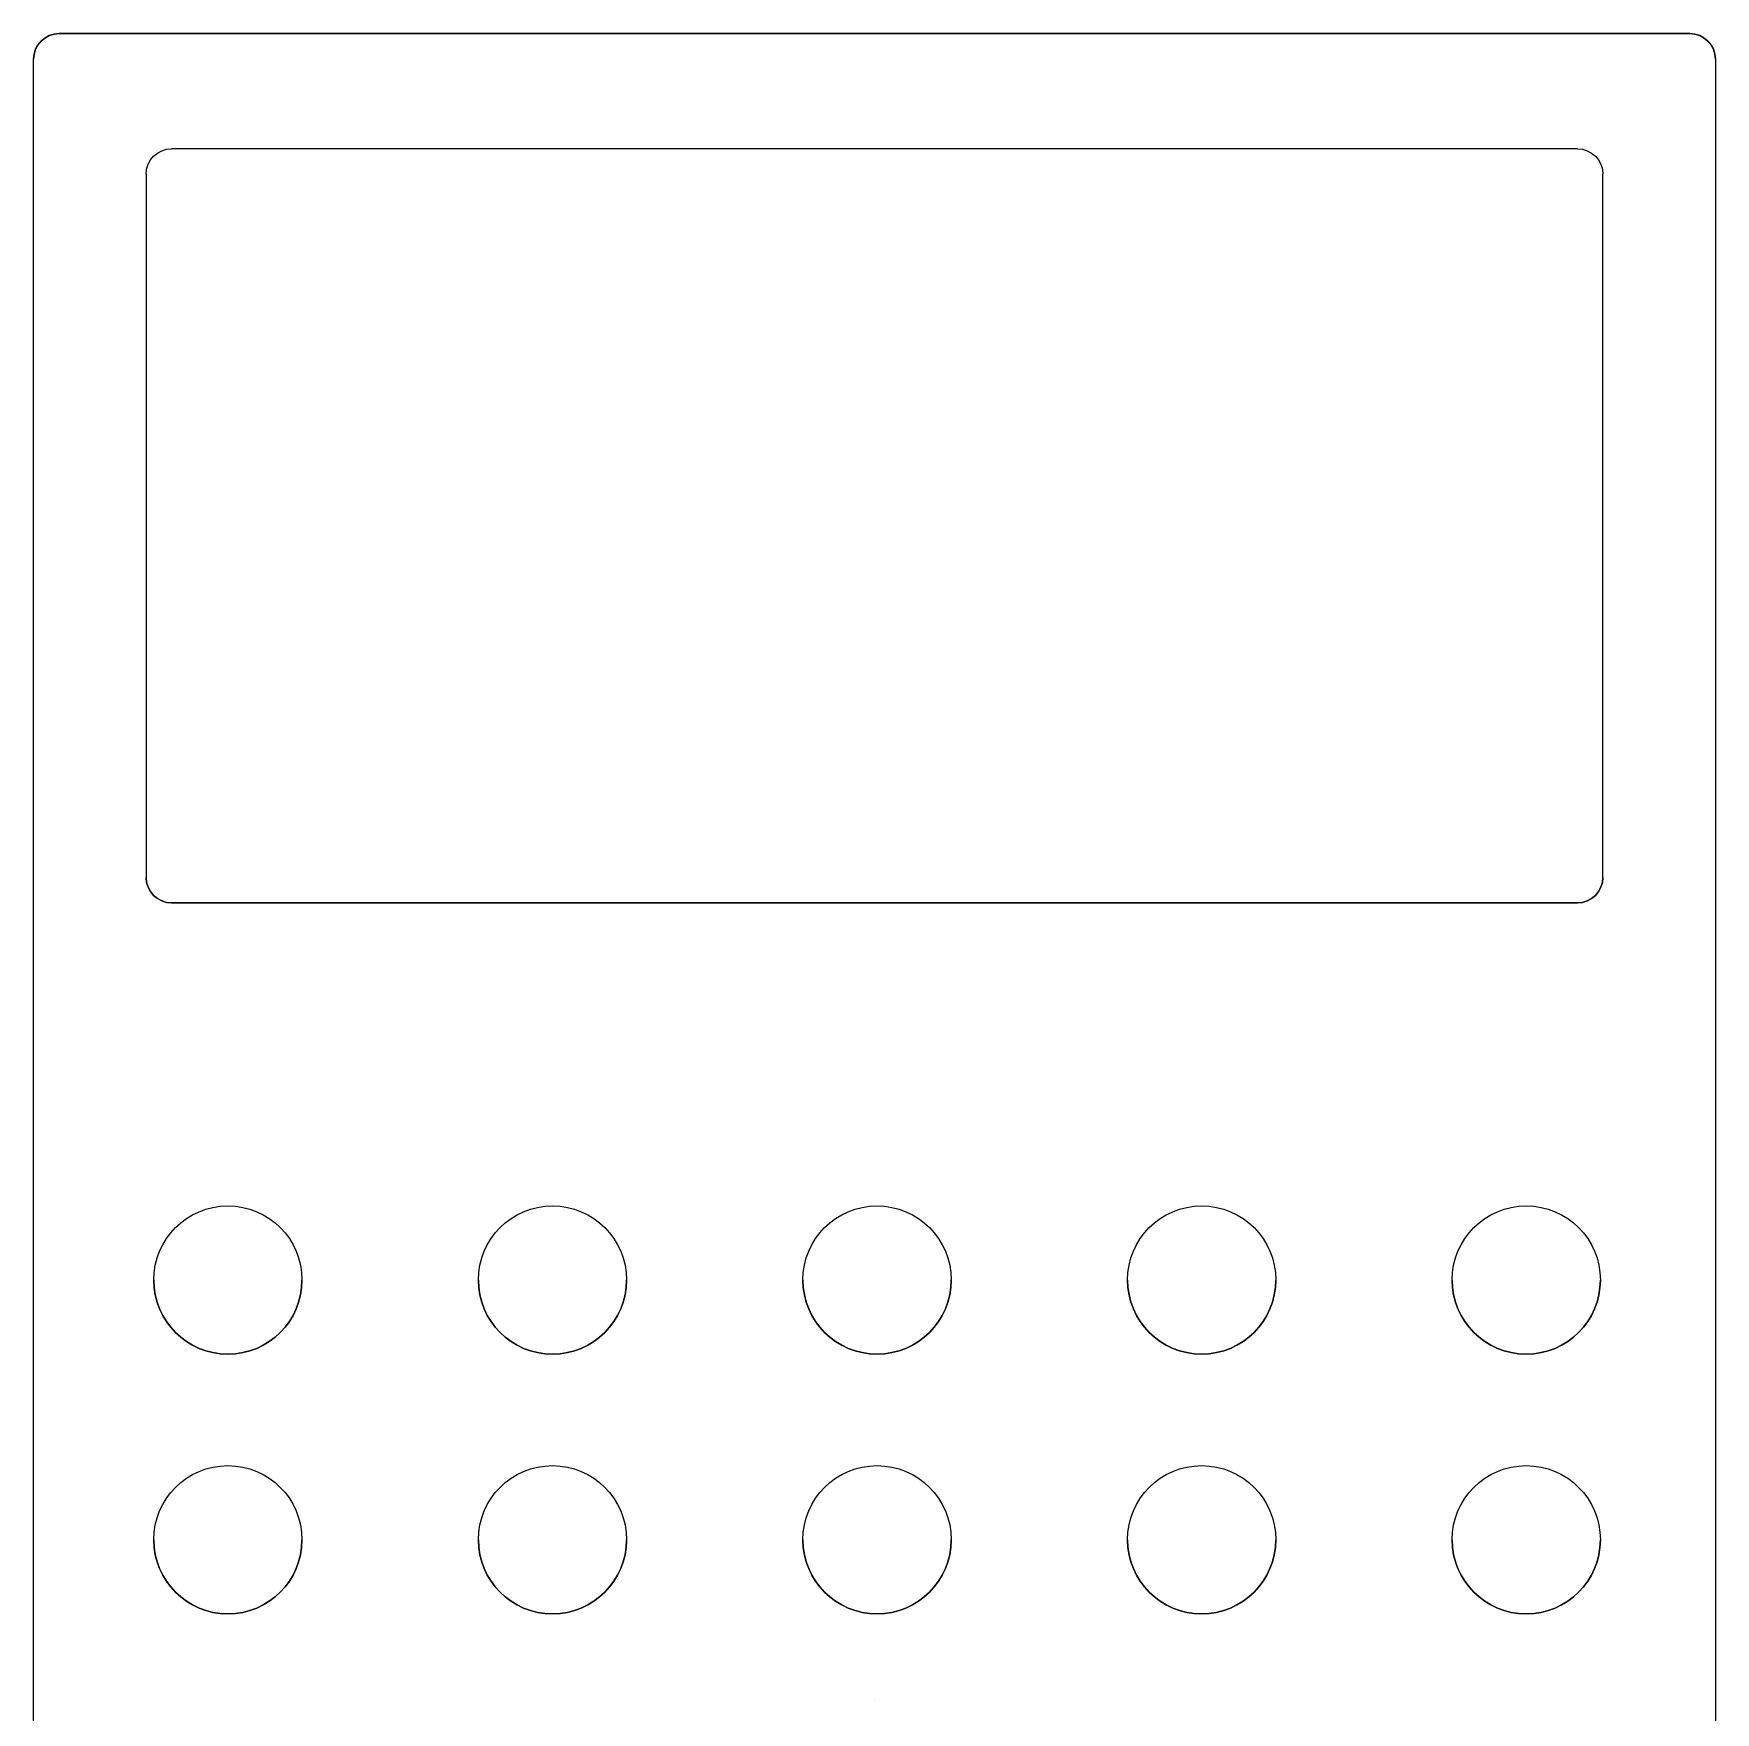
# Model space of a CAD drawing. Extents: x 0 to 66, y 0 to 130.
# Drawn here: x 0.1 to 65.9, y 64.7 to 130.4 of the extents above; entities that cross this region are included whole.
import ezdxf

# ---------------------------------------------------------------- set-up
doc = ezdxf.new("R2010")
doc.units = 0
doc.layers.add('Layer_1', color=7, linetype='CONTINUOUS')

msp = doc.modelspace()

# ---------------------------------------------------------------- linework, layer by layer
at = {"layer": 'Layer_1', "color": 7}
for points in [[(64.850204, 130.35038), (64.850204, 130.35078), (1.050003, 130.35058)], [(1.050003, 130.35038)], [(64.850204, 130.35038)], [(0.05, 129.350377), (0.05, 129.350777), (0.05, 129.350777)], [(0.05, 129.350377)], [(65.850207, 129.350377)], [(5.450017, 96.350573), (60.45019, 96.350473)], [(5.450017, 96.350273)], [(60.45019, 96.350273)], [(4.750015, 81.600227)], [(10.550033, 81.600227)], [(17.450055, 81.600227)], [(23.250073, 81.600227)], [(30.150095, 81.600227)], [(35.950113, 81.600227)], [(42.850135, 81.600227)], [(48.650153, 81.600227)], [(55.550175, 81.600227)], [(61.350193, 81.600227)], [(4.750015, 71.440235)], [(10.550033, 71.440235)], [(17.450055, 71.440235)], [(23.250073, 71.440235)], [(30.150095, 71.440235)], [(35.950113, 71.440235)], [(42.850135, 71.440235)], [(48.650153, 71.440235)], [(55.550175, 71.440235)], [(61.350193, 71.440235)], [(32.950104, 65.200375), (32.950104, 65.200375), (32.950104, 65.200375), (32.950104, 65.200375), (32.950104, 65.200375), (32.950104, 65.200375), (32.950104, 65.200375), (32.950104, 65.200375), (32.950104, 65.200375), (32.950104, 65.200375), (32.950104, 65.200375), (32.950104, 65.200375), (32.950104, 65.200375), (32.950104, 65.200375), (32.950104, 65.200375), (32.950104, 65.200375), (32.950104, 65.200375), (32.950104, 65.200375), (32.950104, 65.200375), (32.950104, 65.200375), (32.950104, 65.200375), (32.950104, 65.200375), (32.950104, 65.200375), (32.950104, 65.200375), (32.950104, 65.200375), (32.950104, 65.200375), (32.950104, 65.200375), (32.950104, 65.200375), (32.950104, 65.200375), (32.950104, 65.200375), (32.950104, 65.200375), (32.950104, 65.200375), (32.950104, 65.200375), (32.950104, 65.200375), (32.950104, 65.200375), (32.950104, 65.200375), (32.950104, 65.200375), (32.950104, 65.200375), (32.950104, 65.200375), (32.950104, 65.200375), (32.950104, 65.200375), (32.950104, 65.200375), (32.950104, 65.200375), (32.950104, 65.200375), (32.950104, 65.200375), (32.950104, 65.200375), (32.950104, 65.200375), (32.950104, 65.200375), (32.950104, 65.200375), (32.950104, 65.200375), (32.950104, 65.200375), (32.950104, 65.200375), (32.950104, 65.200375), (32.950104, 65.200375), (32.950104, 65.200375), (32.950104, 65.200375), (32.950104, 65.200375), (32.950104, 65.200375), (32.950104, 65.200375), (32.950104, 65.200375), (32.950104, 65.200375), (32.950104, 65.200375), (32.950104, 65.200375), (32.950104, 65.200375), (32.950104, 65.200375), (32.950104, 65.200375), (32.950104, 65.200375), (32.950104, 65.200375), (32.950104, 65.200375), (32.950104, 65.200375), (32.950104, 65.200375), (32.950104, 65.200375), (32.950104, 65.200375), (32.950104, 65.200375), (32.950104, 65.200375), (32.950104, 65.200375), (32.950104, 65.200375), (32.950104, 65.200375), (32.950104, 65.200375), (32.950104, 65.200375), (32.950104, 65.200375), (32.950104, 65.200375), (32.950104, 65.200375), (32.950104, 65.200375), (32.950104, 65.200375), (32.950104, 65.200375), (32.950104, 65.200375), (32.950104, 65.200375), (32.950104, 65.200375), (32.950104, 65.200375), (32.950104, 65.200375), (32.950104, 65.200375), (32.950104, 65.200375), (32.950104, 65.200375), (32.950104, 65.200375), (32.950104, 65.200375), (32.950104, 65.200375), (32.950104, 65.200375), (32.950104, 65.200375), (32.950104, 65.200375), (32.950104, 65.200375), (32.950104, 65.200375), (32.950104, 65.200375), (32.950104, 65.200375), (32.950104, 65.200375), (32.950104, 65.200375), (32.950104, 65.200375), (32.950104, 65.200375), (32.950104, 65.200375), (32.950104, 65.200375), (32.950104, 65.200375), (32.950104, 65.200375), (32.950104, 65.200375), (32.950104, 65.200375), (32.950104, 65.200375), (32.950104, 65.200375), (32.950104, 65.200375), (32.950104, 65.200375), (32.950104, 65.200375), (32.950104, 65.200375), (32.950104, 65.200375), (32.950104, 65.200375), (32.950104, 65.200375), (32.950104, 65.200375), (32.950104, 65.200375), (32.950104, 65.200375), (32.950104, 65.200375), (32.950104, 65.200375), (32.950104, 65.200375), (32.950104, 65.200375), (32.950104, 65.200375), (32.950104, 65.200375), (32.950104, 65.200375), (32.950104, 65.200375), (32.950104, 65.200375), (32.950104, 65.200375), (32.950104, 65.200375), (32.950104, 65.200375), (32.950104, 65.200375), (32.950104, 65.200375), (32.950104, 65.200375), (32.950104, 65.200375), (32.950104, 65.200375), (32.950104, 65.200375), (32.950104, 65.200375), (32.950104, 65.200375), (32.950104, 65.200375), (32.950104, 65.200375), (32.950104, 65.200375), (32.950104, 65.200375), (32.950104, 65.200375), (32.950104, 65.200375), (32.950104, 65.200375), (32.950104, 65.200375), (32.950104, 65.200375), (32.950104, 65.200375), (32.950104, 65.200375), (32.950104, 65.200375), (32.950104, 65.200375), (32.950104, 65.200375)], [(32.950104, 65.200375), (32.950104, 65.200375), (32.950104, 65.200375), (32.950104, 65.200375)], [(32.950104, 65.200375), (32.950104, 65.200375), (32.950104, 65.200375), (32.950104, 65.200375)], [(32.950104, 65.200375), (32.950104, 65.200375), (32.950104, 65.200375), (32.950104, 65.200375)], [(32.950104, 65.200375), (32.950104, 65.200375), (32.950104, 65.200375), (32.950104, 65.200375)], [(32.950104, 65.200375), (32.950104, 65.200375), (32.950104, 65.200375), (32.950104, 65.200375)], [(32.950104, 65.200375), (32.950104, 65.200375), (32.950104, 65.200375), (32.950104, 65.200375)], [(32.950104, 65.200375), (32.950104, 65.200375), (32.950104, 65.200375), (32.950104, 65.200375)], [(32.950104, 65.200375), (32.950104, 65.200375), (32.950104, 65.200375), (32.950104, 65.200375)], [(32.950104, 65.200375), (32.950104, 65.200375), (32.950104, 65.200375), (32.950104, 65.200375)], [(32.950104, 65.200375), (32.950104, 65.200375), (32.950104, 65.200375), (32.950104, 65.200375)], [(32.950104, 65.200375), (32.950104, 65.200375), (32.950104, 65.200375), (32.950104, 65.200375)], [(32.950104, 65.200375), (32.950104, 65.200375), (32.950104, 65.200375), (32.950104, 65.200375)], [(32.950104, 65.200375), (32.950104, 65.200375), (32.950104, 65.200375), (32.950104, 65.200375)], [(32.950104, 65.200375), (32.950104, 65.200375), (32.950104, 65.200375), (32.950104, 65.200375)], [(32.950104, 65.200375), (32.950104, 65.200375), (32.950104, 65.200375), (32.950104, 65.200375)], [(32.950104, 65.200375), (32.950104, 65.200375), (32.950104, 65.200375), (32.950104, 65.200375)], [(32.950104, 65.200375), (32.950104, 65.200375), (32.950104, 65.200375), (32.950104, 65.200375)], [(32.950104, 65.200375), (32.950104, 65.200375), (32.950104, 65.200375), (32.950104, 65.200375)], [(32.950104, 65.200375), (32.950104, 65.200375), (32.950104, 65.200375), (32.950104, 65.200375)], [(32.950104, 65.200375), (32.950104, 65.200375), (32.950104, 65.200375), (32.950104, 65.200375)], [(32.950104, 65.200375), (32.950104, 65.200375), (32.950104, 65.200375), (32.950104, 65.200375)], [(32.950104, 65.200375), (32.950104, 65.200375), (32.950104, 65.200375), (32.950104, 65.200375)], [(32.950104, 65.200375), (32.950104, 65.200375), (32.950104, 65.200375), (32.950104, 65.200375)], [(32.950104, 65.200375), (32.950104, 65.200375), (32.950104, 65.200375), (32.950104, 65.200375)], [(32.950104, 65.200375), (32.950104, 65.200375), (32.950104, 65.200375), (32.950104, 65.200375)], [(32.950104, 65.200375), (32.950104, 65.200375), (32.950104, 65.200375), (32.950104, 65.200375)], [(32.950104, 65.200375), (32.950104, 65.200375), (32.950104, 65.200375), (32.950104, 65.200375)], [(32.950104, 65.200375), (32.950104, 65.200375), (32.950104, 65.200375), (32.950104, 65.200375)], [(32.950104, 65.200375), (32.950104, 65.200375), (32.950104, 65.200375), (32.950104, 65.200375)], [(32.950104, 65.200375), (32.950104, 65.200375), (32.950104, 65.200375), (32.950104, 65.200375)], [(32.950104, 65.200375), (32.950104, 65.200375), (32.950104, 65.200375), (32.950104, 65.200375)], [(32.950104, 65.200375), (32.950104, 65.200375), (32.950104, 65.200375), (32.950104, 65.200375)], [(32.950104, 65.200375), (32.950104, 65.200375), (32.950104, 65.200375), (32.950104, 65.200375)], [(32.950104, 65.200375), (32.950104, 65.200375), (32.950104, 65.200375), (32.950104, 65.200375)], [(32.950104, 65.200375), (32.950104, 65.200375), (32.950104, 65.200375), (32.950104, 65.200375)], [(32.950104, 65.200375), (32.950104, 65.200375), (32.950104, 65.200375), (32.950104, 65.200375)], [(32.950104, 65.200375), (32.950104, 65.200375), (32.950104, 65.200375), (32.950104, 65.200375)], [(32.950104, 65.200375), (32.950104, 65.200375), (32.950104, 65.200375), (32.950104, 65.200375)], [(32.950104, 65.200375), (32.950104, 65.200375), (32.950104, 65.200375), (32.950104, 65.200375)], [(32.950104, 65.200375), (32.950104, 65.200375), (32.950104, 65.200375), (32.950104, 65.200375)], [(32.950104, 65.200375), (32.950104, 65.200375), (32.950104, 65.200375), (32.950104, 65.200375)], [(32.950104, 65.200375), (32.950104, 65.200375), (32.950104, 65.200375), (32.950104, 65.200375)], [(32.950104, 65.200375), (32.950104, 65.200375), (32.950104, 65.200375), (32.950104, 65.200375)], [(32.950104, 65.200375), (32.950104, 65.200375), (32.950104, 65.200375), (32.950104, 65.200375)], [(32.950104, 65.200375), (32.950104, 65.200375), (32.950104, 65.200375), (32.950104, 65.200375)], [(32.950104, 65.200375), (32.950104, 65.200375), (32.950104, 65.200375), (32.950104, 65.200375)], [(32.950104, 65.200375), (32.950104, 65.200375), (32.950104, 65.200375), (32.950104, 65.200375)], [(32.950104, 65.200375), (32.950104, 65.200375), (32.950104, 65.200375), (32.950104, 65.200375)], [(32.950104, 65.200375), (32.950104, 65.200375), (32.950104, 65.200375), (32.950104, 65.200375)], [(32.950104, 65.200375), (32.950104, 65.200375), (32.950104, 65.200375), (32.950104, 65.200375)], [(32.950104, 65.200375), (32.950104, 65.200375), (32.950104, 65.200375), (32.950104, 65.200375)], [(32.950104, 65.200375), (32.950104, 65.200375), (32.950104, 65.200375), (32.950104, 65.200375)], [(32.950104, 65.200375), (32.950104, 65.200375), (32.950104, 65.200375), (32.950104, 65.200375)], [(32.950104, 65.200375), (32.950104, 65.200375), (32.950104, 65.200375), (32.950104, 65.200375)], [(32.950104, 65.200375), (32.950104, 65.200375), (32.950104, 65.200375), (32.950104, 65.200375)], [(32.950104, 65.200375), (32.950104, 65.200375), (32.950104, 65.200375), (32.950104, 65.200375)], [(32.950104, 65.200375), (32.950104, 65.200375), (32.950104, 65.200375), (32.950104, 65.200375)], [(32.950104, 65.200375), (32.950104, 65.200375), (32.950104, 65.200375), (32.950104, 65.200375)], [(32.950104, 65.200375), (32.950104, 65.200375), (32.950104, 65.200375), (32.950104, 65.200375)], [(32.950104, 65.200375), (32.950104, 65.200375), (32.950104, 65.200375), (32.950104, 65.200375)], [(32.950104, 65.200375), (32.950104, 65.200375), (32.950104, 65.200375), (32.950104, 65.200375)], [(32.950104, 65.200375), (32.950104, 65.200375), (32.950104, 65.200375), (32.950104, 65.200375)], [(32.950104, 65.200375), (32.950104, 65.200375), (32.950104, 65.200375), (32.950104, 65.200375)], [(32.950104, 65.200375), (32.950104, 65.200375), (32.950104, 65.200375), (32.950104, 65.200375)], [(32.950104, 65.200375), (32.950104, 65.200375), (32.950104, 65.200375), (32.950104, 65.200375)], [(32.950104, 65.200375), (32.950104, 65.200375), (32.950104, 65.200375), (32.950104, 65.200375)], [(32.950104, 65.200375), (32.950104, 65.200375), (32.950104, 65.200375), (32.950104, 65.200375)], [(32.950104, 65.200375), (32.950104, 65.200375), (32.950104, 65.200375), (32.950104, 65.200375)], [(32.950104, 65.200375), (32.950104, 65.200375), (32.950104, 65.200375), (32.950104, 65.200375)], [(32.950104, 65.200375), (32.950104, 65.200375), (32.950104, 65.200375), (32.950104, 65.200375)], [(32.950104, 65.200375), (32.950104, 65.200375), (32.950104, 65.200375), (32.950104, 65.200375)], [(32.950104, 65.200375), (32.950104, 65.200375), (32.950104, 65.200375), (32.950104, 65.200375)], [(32.950104, 65.200375), (32.950104, 65.200375), (32.950104, 65.200375), (32.950104, 65.200375)], [(32.950104, 65.200375), (32.950104, 65.200375), (32.950104, 65.200375), (32.950104, 65.200375)], [(32.950104, 65.200375), (32.950104, 65.200375), (32.950104, 65.200375), (32.950104, 65.200375)], [(32.950104, 65.200375), (32.950104, 65.200375), (32.950104, 65.200375), (32.950104, 65.200375)], [(32.950104, 65.200375), (32.950104, 65.200375), (32.950104, 65.200375), (32.950104, 65.200375)], [(32.950104, 65.200375), (32.950104, 65.200375), (32.950104, 65.200375), (32.950104, 65.200375)], [(32.950104, 65.200375), (32.950104, 65.200375), (32.950104, 65.200375), (32.950104, 65.200375)], [(32.950104, 65.200375), (32.950104, 65.200375), (32.950104, 65.200375), (32.950104, 65.200375)], [(32.950104, 65.200375), (32.950104, 65.200375), (32.950104, 65.200375), (32.950104, 65.200375)], [(32.950104, 65.200375), (32.950104, 65.200375), (32.950104, 65.200375), (32.950104, 65.200375)], [(32.950104, 65.200375), (32.950104, 65.200375), (32.950104, 65.200375), (32.950104, 65.200375)], [(32.950104, 65.200375), (32.950104, 65.200375), (32.950104, 65.200375), (32.950104, 65.200375)], [(32.950104, 65.200375), (32.950104, 65.200375), (32.950104, 65.200375), (32.950104, 65.200375)], [(32.950104, 65.200375), (32.950104, 65.200375), (32.950104, 65.200375), (32.950104, 65.200375)], [(32.950104, 65.200375), (32.950104, 65.200375), (32.950104, 65.200375), (32.950104, 65.200375)]]:
    msp.add_lwpolyline(points, close=True, dxfattribs=at)
for points in [[(1.050003, 130.35038), (1.050003, 130.35078)], [(64.850204, 130.35078), (1.050003, 130.35078)], [(64.850204, 130.35038), (1.050003, 130.35038)], [(64.850204, 130.35078), (64.850204, 130.35038)], [(0.05, 1.049973), (0.05, 129.350377)], [(65.850207, 129.350377), (65.850207, 1.049973)], [(60.45019, 125.850366), (5.450017, 125.850366)], [(4.450014, 124.850363), (4.450014, 97.350276)], [(61.450193, 97.350276), (61.450193, 124.850363)], [(5.450017, 96.350273), (5.450017, 96.350673)], [(5.450017, 96.350673), (60.45019, 96.350673)], [(5.450017, 96.350273), (60.45019, 96.350273)], [(60.45019, 96.350273), (60.45019, 96.350673)]]:
    msp.add_lwpolyline(points, dxfattribs=at)
for points in [[(1.050003, 130.35078), (0.497702, 130.35078), (0.05, 129.902978), (0.05, 129.350777)], [(0.05, 129.350777), (0.05, 129.902978), (0.497702, 130.35078), (1.050003, 130.35078)], [(0.05, 129.350777), (0.0502, 129.902878), (0.497802, 130.35038), (1.050003, 130.35038)], [(0.05, 129.350377), (0.05, 129.902678), (0.497702, 130.35038), (1.050003, 130.35038)], [(65.850207, 129.350777), (65.850207, 129.902978), (65.402506, 130.35078), (64.850204, 130.35078)], [(64.850204, 130.35078), (65.402506, 130.35078), (65.850207, 129.902978), (65.850207, 129.350777)], [(64.850204, 130.35038), (65.402406, 130.35038), (65.850007, 129.902878), (65.850207, 129.350777)], [(64.850204, 130.35038), (65.402506, 130.35038), (65.850207, 129.902678), (65.850207, 129.350377)], [(4.450014, 124.850363), (4.450014, 125.402664), (4.897715, 125.850366), (5.450017, 125.850366)], [(60.45019, 125.850366), (61.002492, 125.850366), (61.450193, 125.402664), (61.450193, 124.850363)], [(5.450017, 96.350673), (4.897715, 96.350673), (4.450014, 96.798374), (4.450014, 97.350676)], [(4.450014, 97.350276), (4.450014, 96.798074), (4.897715, 96.350273), (5.450017, 96.350273)], [(5.450017, 96.350673), (4.897815, 96.350673), (4.450214, 96.798174), (4.450014, 97.350276)], [(5.450017, 96.350273), (4.897715, 96.350273), (4.450014, 96.798074), (4.450014, 97.350276)], [(61.450193, 97.350676), (61.450193, 96.798374), (61.002492, 96.350673), (60.45019, 96.350673)], [(61.450193, 97.350276), (61.450193, 96.798074), (61.002492, 96.350273), (60.45019, 96.350273)], [(60.45019, 96.350673), (61.002392, 96.350673), (61.449993, 96.798174), (61.450193, 97.350276)], [(61.450193, 97.350276), (61.450193, 96.798074), (61.002492, 96.350273), (60.45019, 96.350273)], [(4.750015, 81.600227), (4.750015, 83.201932), (6.048419, 84.500236), (7.650024, 84.500236)], [(4.750015, 81.600227), (4.750015, 83.201932), (6.048419, 84.500236), (7.650024, 84.500236)], [(4.750015, 81.600227), (4.750015, 83.201932), (6.048419, 84.500236), (7.650024, 84.500236)], [(7.650024, 84.500236), (9.251629, 84.500236), (10.550033, 83.201932), (10.550033, 81.600227)], [(7.650024, 84.500236), (9.251629, 84.500236), (10.550033, 83.201932), (10.550033, 81.600227)], [(7.650024, 84.500236), (9.251629, 84.500236), (10.550033, 83.201932), (10.550033, 81.600227)], [(17.450055, 81.600227), (17.450055, 83.201932), (18.748459, 84.500236), (20.350064, 84.500236)], [(17.450055, 81.600227), (17.450055, 83.201932), (18.748459, 84.500236), (20.350064, 84.500236)], [(17.450055, 81.600227), (17.450055, 83.201932), (18.748459, 84.500236), (20.350064, 84.500236)], [(20.350064, 84.500236), (21.951669, 84.500236), (23.250073, 83.201932), (23.250073, 81.600227)], [(20.350064, 84.500236), (21.951669, 84.500236), (23.250073, 83.201932), (23.250073, 81.600227)], [(20.350064, 84.500236), (21.951669, 84.500236), (23.250073, 83.201932), (23.250073, 81.600227)], [(30.150095, 81.600227), (30.150095, 83.201932), (31.448469, 84.500236), (33.050104, 84.500236)], [(30.150095, 81.600227), (30.150095, 83.201932), (31.448469, 84.500236), (33.050104, 84.500236)], [(30.150095, 81.600227), (30.150095, 83.201932), (31.448469, 84.500236), (33.050104, 84.500236)], [(33.050104, 84.500236), (34.651739, 84.500236), (35.950113, 83.201932), (35.950113, 81.600227)], [(33.050104, 84.500236), (34.651739, 84.500236), (35.950113, 83.201932), (35.950113, 81.600227)], [(33.050104, 84.500236), (34.651739, 84.500236), (35.950113, 83.201932), (35.950113, 81.600227)], [(42.850135, 81.600227), (42.850135, 83.201932), (44.148539, 84.500236), (45.750144, 84.500236)], [(42.850135, 81.600227), (42.850135, 83.201932), (44.148539, 84.500236), (45.750144, 84.500236)], [(42.850135, 81.600227), (42.850135, 83.201932), (44.148539, 84.500236), (45.750144, 84.500236)], [(45.750144, 84.500236), (47.351749, 84.500236), (48.650153, 83.201932), (48.650153, 81.600227)], [(45.750144, 84.500236), (47.351749, 84.500236), (48.650153, 83.201932), (48.650153, 81.600227)], [(45.750144, 84.500236), (47.351749, 84.500236), (48.650153, 83.201932), (48.650153, 81.600227)], [(55.550175, 81.600227), (55.550175, 83.201932), (56.848579, 84.500236), (58.450184, 84.500236)], [(55.550175, 81.600227), (55.550175, 83.201932), (56.848579, 84.500236), (58.450184, 84.500236)], [(55.550175, 81.600227), (55.550175, 83.201932), (56.848579, 84.500236), (58.450184, 84.500236)], [(58.450184, 84.500236), (60.051789, 84.500236), (61.350193, 83.201932), (61.350193, 81.600227)], [(58.450184, 84.500236), (60.051789, 84.500236), (61.350193, 83.201932), (61.350193, 81.600227)], [(58.450184, 84.500236), (60.051789, 84.500236), (61.350193, 83.201932), (61.350193, 81.600227)], [(7.650024, 78.700217), (6.048419, 78.700217), (4.750015, 79.998622), (4.750015, 81.600227)], [(7.650024, 78.700617), (6.048519, 78.700617), (4.750215, 79.998722), (4.750015, 81.600227)], [(7.650024, 78.700217), (6.048419, 78.700217), (4.750015, 79.998622), (4.750015, 81.600227)], [(4.750015, 81.600227), (4.750215, 79.998722), (6.048519, 78.700617), (7.650024, 78.700617)], [(7.650024, 78.700217), (6.048419, 78.700217), (4.750015, 79.998622), (4.750015, 81.600227)], [(7.650024, 78.700617), (6.048519, 78.700617), (4.750215, 79.998722), (4.750015, 81.600227)], [(10.550033, 81.600227), (10.550033, 79.998622), (9.251629, 78.700217), (7.650024, 78.700217)], [(10.550033, 81.600227), (10.549833, 79.998722), (9.251529, 78.700617), (7.650024, 78.700617)], [(10.550033, 81.600227), (10.550033, 79.998622), (9.251629, 78.700217), (7.650024, 78.700217)], [(7.650024, 78.700617), (9.251529, 78.700617), (10.549833, 79.998722), (10.550033, 81.600227)], [(10.550033, 81.600227), (10.550033, 79.998622), (9.251629, 78.700217), (7.650024, 78.700217)], [(10.550033, 81.600227), (10.549833, 79.998722), (9.251529, 78.700617), (7.650024, 78.700617)], [(20.350064, 78.700217), (18.748459, 78.700217), (17.450055, 79.998622), (17.450055, 81.600227)], [(20.350064, 78.700617), (18.748559, 78.700617), (17.450255, 79.998722), (17.450055, 81.600227)], [(20.350064, 78.700217), (18.748459, 78.700217), (17.450055, 79.998622), (17.450055, 81.600227)], [(17.450055, 81.600227), (17.450255, 79.998722), (18.748559, 78.700617), (20.350064, 78.700617)], [(20.350064, 78.700217), (18.748459, 78.700217), (17.450055, 79.998622), (17.450055, 81.600227)], [(20.350064, 78.700617), (18.748559, 78.700617), (17.450255, 79.998722), (17.450055, 81.600227)], [(23.250073, 81.600227), (23.250073, 79.998622), (21.951669, 78.700217), (20.350064, 78.700217)], [(23.250073, 81.600227), (23.249903, 79.998722), (21.951569, 78.700617), (20.350064, 78.700617)], [(23.250073, 81.600227), (23.250073, 79.998622), (21.951669, 78.700217), (20.350064, 78.700217)], [(20.350064, 78.700617), (21.951569, 78.700617), (23.249903, 79.998722), (23.250073, 81.600227)], [(23.250073, 81.600227), (23.250073, 79.998622), (21.951669, 78.700217), (20.350064, 78.700217)], [(23.250073, 81.600227), (23.249903, 79.998722), (21.951569, 78.700617), (20.350064, 78.700617)], [(33.050104, 78.700217), (31.448469, 78.700217), (30.150095, 79.998622), (30.150095, 81.600227)], [(33.050104, 78.700617), (31.448599, 78.700617), (30.150265, 79.998722), (30.150095, 81.600227)], [(33.050104, 78.700217), (31.448469, 78.700217), (30.150095, 79.998622), (30.150095, 81.600227)], [(30.150095, 81.600227), (30.150265, 79.998722), (31.448599, 78.700617), (33.050104, 78.700617)], [(33.050104, 78.700217), (31.448469, 78.700217), (30.150095, 79.998622), (30.150095, 81.600227)], [(33.050104, 78.700617), (31.448599, 78.700617), (30.150265, 79.998722), (30.150095, 81.600227)], [(35.950113, 81.600227), (35.950113, 79.998622), (34.651739, 78.700217), (33.050104, 78.700217)], [(35.950113, 81.600227), (35.949943, 79.998722), (34.651609, 78.700617), (33.050104, 78.700617)], [(35.950113, 81.600227), (35.950113, 79.998622), (34.651739, 78.700217), (33.050104, 78.700217)], [(33.050104, 78.700617), (34.651609, 78.700617), (35.949943, 79.998722), (35.950113, 81.600227)], [(35.950113, 81.600227), (35.950113, 79.998622), (34.651739, 78.700217), (33.050104, 78.700217)], [(35.950113, 81.600227), (35.949943, 79.998722), (34.651609, 78.700617), (33.050104, 78.700617)], [(45.750144, 78.700217), (44.148539, 78.700217), (42.850135, 79.998622), (42.850135, 81.600227)], [(45.750144, 78.700617), (44.148639, 78.700617), (42.850305, 79.998722), (42.850135, 81.600227)], [(45.750144, 78.700217), (44.148539, 78.700217), (42.850135, 79.998622), (42.850135, 81.600227)], [(42.850135, 81.600227), (42.850305, 79.998722), (44.148639, 78.700617), (45.750144, 78.700617)], [(45.750144, 78.700217), (44.148539, 78.700217), (42.850135, 79.998622), (42.850135, 81.600227)], [(45.750144, 78.700617), (44.148639, 78.700617), (42.850305, 79.998722), (42.850135, 81.600227)], [(48.650153, 81.600227), (48.650153, 79.998622), (47.351749, 78.700217), (45.750144, 78.700217)], [(48.650153, 81.600227), (48.649953, 79.998722), (47.351649, 78.700617), (45.750144, 78.700617)], [(48.650153, 81.600227), (48.650153, 79.998622), (47.351749, 78.700217), (45.750144, 78.700217)], [(45.750144, 78.700617), (47.351649, 78.700617), (48.649953, 79.998722), (48.650153, 81.600227)], [(48.650153, 81.600227), (48.650153, 79.998622), (47.351749, 78.700217), (45.750144, 78.700217)], [(48.650153, 81.600227), (48.649953, 79.998722), (47.351649, 78.700617), (45.750144, 78.700617)], [(58.450184, 78.700217), (56.848579, 78.700217), (55.550175, 79.998622), (55.550175, 81.600227)], [(58.450184, 78.700617), (56.848679, 78.700617), (55.550375, 79.998722), (55.550175, 81.600227)], [(58.450184, 78.700217), (56.848579, 78.700217), (55.550175, 79.998622), (55.550175, 81.600227)], [(55.550175, 81.600227), (55.550375, 79.998722), (56.848679, 78.700617), (58.450184, 78.700617)], [(58.450184, 78.700217), (56.848579, 78.700217), (55.550175, 79.998622), (55.550175, 81.600227)], [(58.450184, 78.700617), (56.848679, 78.700617), (55.550375, 79.998722), (55.550175, 81.600227)], [(61.350193, 81.600227), (61.350193, 79.998622), (60.051789, 78.700217), (58.450184, 78.700217)], [(61.350193, 81.600227), (61.349993, 79.998722), (60.051689, 78.700617), (58.450184, 78.700617)], [(61.350193, 81.600227), (61.350193, 79.998622), (60.051789, 78.700217), (58.450184, 78.700217)], [(58.450184, 78.700617), (60.051689, 78.700617), (61.349993, 79.998722), (61.350193, 81.600227)], [(61.350193, 81.600227), (61.350193, 79.998622), (60.051789, 78.700217), (58.450184, 78.700217)], [(61.350193, 81.600227), (61.349993, 79.998722), (60.051689, 78.700617), (58.450184, 78.700617)], [(4.750015, 71.440235), (4.750015, 73.04187), (6.048419, 74.340244), (7.650024, 74.340244)], [(4.750015, 71.440235), (4.750015, 73.04187), (6.048419, 74.340244), (7.650024, 74.340244)], [(4.750015, 71.440235), (4.750015, 73.04187), (6.048419, 74.340244), (7.650024, 74.340244)], [(7.650024, 74.340244), (9.251629, 74.340244), (10.550033, 73.04187), (10.550033, 71.440235)], [(7.650024, 74.340244), (9.251629, 74.340244), (10.550033, 73.04187), (10.550033, 71.440235)], [(7.650024, 74.340244), (9.251629, 74.340244), (10.550033, 73.04187), (10.550033, 71.440235)], [(17.450055, 71.440235), (17.450055, 73.04187), (18.748459, 74.340244), (20.350064, 74.340244)], [(17.450055, 71.440235), (17.450055, 73.04187), (18.748459, 74.340244), (20.350064, 74.340244)], [(17.450055, 71.440235), (17.450055, 73.04187), (18.748459, 74.340244), (20.350064, 74.340244)], [(20.350064, 74.340244), (21.951669, 74.340244), (23.250073, 73.04187), (23.250073, 71.440235)], [(20.350064, 74.340244), (21.951669, 74.340244), (23.250073, 73.04187), (23.250073, 71.440235)], [(20.350064, 74.340244), (21.951669, 74.340244), (23.250073, 73.04187), (23.250073, 71.440235)], [(30.150095, 71.440235), (30.150095, 73.04187), (31.448469, 74.340244), (33.050104, 74.340244)], [(30.150095, 71.440235), (30.150095, 73.04187), (31.448469, 74.340244), (33.050104, 74.340244)], [(30.150095, 71.440235), (30.150095, 73.04187), (31.448469, 74.340244), (33.050104, 74.340244)], [(33.050104, 74.340244), (34.651739, 74.340244), (35.950113, 73.04187), (35.950113, 71.440235)], [(33.050104, 74.340244), (34.651739, 74.340244), (35.950113, 73.04187), (35.950113, 71.440235)], [(33.050104, 74.340244), (34.651739, 74.340244), (35.950113, 73.04187), (35.950113, 71.440235)], [(42.850135, 71.440235), (42.850135, 73.04187), (44.148539, 74.340244), (45.750144, 74.340244)], [(42.850135, 71.440235), (42.850135, 73.04187), (44.148539, 74.340244), (45.750144, 74.340244)], [(42.850135, 71.440235), (42.850135, 73.04187), (44.148539, 74.340244), (45.750144, 74.340244)], [(45.750144, 74.340244), (47.351749, 74.340244), (48.650153, 73.04187), (48.650153, 71.440235)], [(45.750144, 74.340244), (47.351749, 74.340244), (48.650153, 73.04187), (48.650153, 71.440235)], [(45.750144, 74.340244), (47.351749, 74.340244), (48.650153, 73.04187), (48.650153, 71.440235)], [(55.550175, 71.440235), (55.550175, 73.04187), (56.848579, 74.340244), (58.450184, 74.340244)], [(55.550175, 71.440235), (55.550175, 73.04187), (56.848579, 74.340244), (58.450184, 74.340244)], [(55.550175, 71.440235), (55.550175, 73.04187), (56.848579, 74.340244), (58.450184, 74.340244)], [(58.450184, 74.340244), (60.051789, 74.340244), (61.350193, 73.04187), (61.350193, 71.440235)], [(58.450184, 74.340244), (60.051789, 74.340244), (61.350193, 73.04187), (61.350193, 71.440235)], [(58.450184, 74.340244), (60.051789, 74.340244), (61.350193, 73.04187), (61.350193, 71.440235)], [(7.650024, 68.540226), (6.048419, 68.540226), (4.750015, 69.83861), (4.750015, 71.440235)], [(7.650024, 68.540546), (6.048519, 68.540546), (4.750215, 69.83873), (4.750015, 71.440235)], [(7.650024, 68.540226), (6.048419, 68.540226), (4.750015, 69.83861), (4.750015, 71.440235)], [(4.750015, 71.440235), (4.750215, 69.83873), (6.048519, 68.540546), (7.650024, 68.540546)], [(7.650024, 68.540226), (6.048419, 68.540226), (4.750015, 69.83861), (4.750015, 71.440235)], [(7.650024, 68.540546), (6.048519, 68.540546), (4.750215, 69.83873), (4.750015, 71.440235)], [(10.550033, 71.440235), (10.550033, 69.83861), (9.251629, 68.540226), (7.650024, 68.540226)], [(10.550033, 71.440235), (10.549833, 69.83873), (9.251529, 68.540546), (7.650024, 68.540546)], [(10.550033, 71.440235), (10.550033, 69.83861), (9.251629, 68.540226), (7.650024, 68.540226)], [(7.650024, 68.540546), (9.251529, 68.540546), (10.549833, 69.83873), (10.550033, 71.440235)], [(10.550033, 71.440235), (10.550033, 69.83861), (9.251629, 68.540226), (7.650024, 68.540226)], [(10.550033, 71.440235), (10.549833, 69.83873), (9.251529, 68.540546), (7.650024, 68.540546)], [(20.350064, 68.540226), (18.748459, 68.540226), (17.450055, 69.83861), (17.450055, 71.440235)], [(20.350064, 68.540546), (18.748559, 68.540546), (17.450255, 69.83873), (17.450055, 71.440235)], [(20.350064, 68.540226), (18.748459, 68.540226), (17.450055, 69.83861), (17.450055, 71.440235)], [(17.450055, 71.440235), (17.450255, 69.83873), (18.748559, 68.540546), (20.350064, 68.540546)], [(20.350064, 68.540226), (18.748459, 68.540226), (17.450055, 69.83861), (17.450055, 71.440235)], [(20.350064, 68.540546), (18.748559, 68.540546), (17.450255, 69.83873), (17.450055, 71.440235)], [(23.250073, 71.440235), (23.250073, 69.83861), (21.951669, 68.540226), (20.350064, 68.540226)], [(23.250073, 71.440235), (23.249903, 69.83873), (21.951569, 68.540546), (20.350064, 68.540546)], [(23.250073, 71.440235), (23.250073, 69.83861), (21.951669, 68.540226), (20.350064, 68.540226)], [(20.350064, 68.540546), (21.951569, 68.540546), (23.249903, 69.83873), (23.250073, 71.440235)], [(23.250073, 71.440235), (23.250073, 69.83861), (21.951669, 68.540226), (20.350064, 68.540226)], [(23.250073, 71.440235), (23.249903, 69.83873), (21.951569, 68.540546), (20.350064, 68.540546)], [(33.050104, 68.540226), (31.448469, 68.540226), (30.150095, 69.83861), (30.150095, 71.440235)], [(33.050104, 68.540546), (31.448599, 68.540546), (30.150265, 69.83873), (30.150095, 71.440235)], [(33.050104, 68.540226), (31.448469, 68.540226), (30.150095, 69.83861), (30.150095, 71.440235)], [(30.150095, 71.440235), (30.150265, 69.83873), (31.448599, 68.540546), (33.050104, 68.540546)], [(33.050104, 68.540226), (31.448469, 68.540226), (30.150095, 69.83861), (30.150095, 71.440235)], [(33.050104, 68.540546), (31.448599, 68.540546), (30.150265, 69.83873), (30.150095, 71.440235)], [(35.950113, 71.440235), (35.950113, 69.83861), (34.651739, 68.540226), (33.050104, 68.540226)], [(35.950113, 71.440235), (35.949943, 69.83873), (34.651609, 68.540546), (33.050104, 68.540546)], [(35.950113, 71.440235), (35.950113, 69.83861), (34.651739, 68.540226), (33.050104, 68.540226)], [(33.050104, 68.540546), (34.651609, 68.540546), (35.949943, 69.83873), (35.950113, 71.440235)], [(35.950113, 71.440235), (35.950113, 69.83861), (34.651739, 68.540226), (33.050104, 68.540226)], [(35.950113, 71.440235), (35.949943, 69.83873), (34.651609, 68.540546), (33.050104, 68.540546)], [(45.750144, 68.540226), (44.148539, 68.540226), (42.850135, 69.83861), (42.850135, 71.440235)], [(45.750144, 68.540546), (44.148639, 68.540546), (42.850305, 69.83873), (42.850135, 71.440235)], [(45.750144, 68.540226), (44.148539, 68.540226), (42.850135, 69.83861), (42.850135, 71.440235)], [(42.850135, 71.440235), (42.850305, 69.83873), (44.148639, 68.540546), (45.750144, 68.540546)], [(45.750144, 68.540226), (44.148539, 68.540226), (42.850135, 69.83861), (42.850135, 71.440235)], [(45.750144, 68.540546), (44.148639, 68.540546), (42.850305, 69.83873), (42.850135, 71.440235)], [(48.650153, 71.440235), (48.650153, 69.83861), (47.351749, 68.540226), (45.750144, 68.540226)], [(48.650153, 71.440235), (48.649953, 69.83873), (47.351649, 68.540546), (45.750144, 68.540546)], [(48.650153, 71.440235), (48.650153, 69.83861), (47.351749, 68.540226), (45.750144, 68.540226)], [(45.750144, 68.540546), (47.351649, 68.540546), (48.649953, 69.83873), (48.650153, 71.440235)], [(48.650153, 71.440235), (48.650153, 69.83861), (47.351749, 68.540226), (45.750144, 68.540226)], [(48.650153, 71.440235), (48.649953, 69.83873), (47.351649, 68.540546), (45.750144, 68.540546)], [(58.450184, 68.540226), (56.848579, 68.540226), (55.550175, 69.83861), (55.550175, 71.440235)], [(58.450184, 68.540546), (56.848679, 68.540546), (55.550375, 69.83873), (55.550175, 71.440235)], [(58.450184, 68.540226), (56.848579, 68.540226), (55.550175, 69.83861), (55.550175, 71.440235)], [(55.550175, 71.440235), (55.550375, 69.83873), (56.848679, 68.540546), (58.450184, 68.540546)], [(58.450184, 68.540226), (56.848579, 68.540226), (55.550175, 69.83861), (55.550175, 71.440235)], [(58.450184, 68.540546), (56.848679, 68.540546), (55.550375, 69.83873), (55.550175, 71.440235)], [(61.350193, 71.440235), (61.350193, 69.83861), (60.051789, 68.540226), (58.450184, 68.540226)], [(61.350193, 71.440235), (61.349993, 69.83873), (60.051689, 68.540546), (58.450184, 68.540546)], [(61.350193, 71.440235), (61.350193, 69.83861), (60.051789, 68.540226), (58.450184, 68.540226)], [(58.450184, 68.540546), (60.051689, 68.540546), (61.349993, 69.83873), (61.350193, 71.440235)], [(61.350193, 71.440235), (61.350193, 69.83861), (60.051789, 68.540226), (58.450184, 68.540226)], [(61.350193, 71.440235), (61.349993, 69.83873), (60.051689, 68.540546), (58.450184, 68.540546)]]:
    msp.add_open_spline(points, degree=3, dxfattribs=at)

doc.saveas('drawing.dxf')
